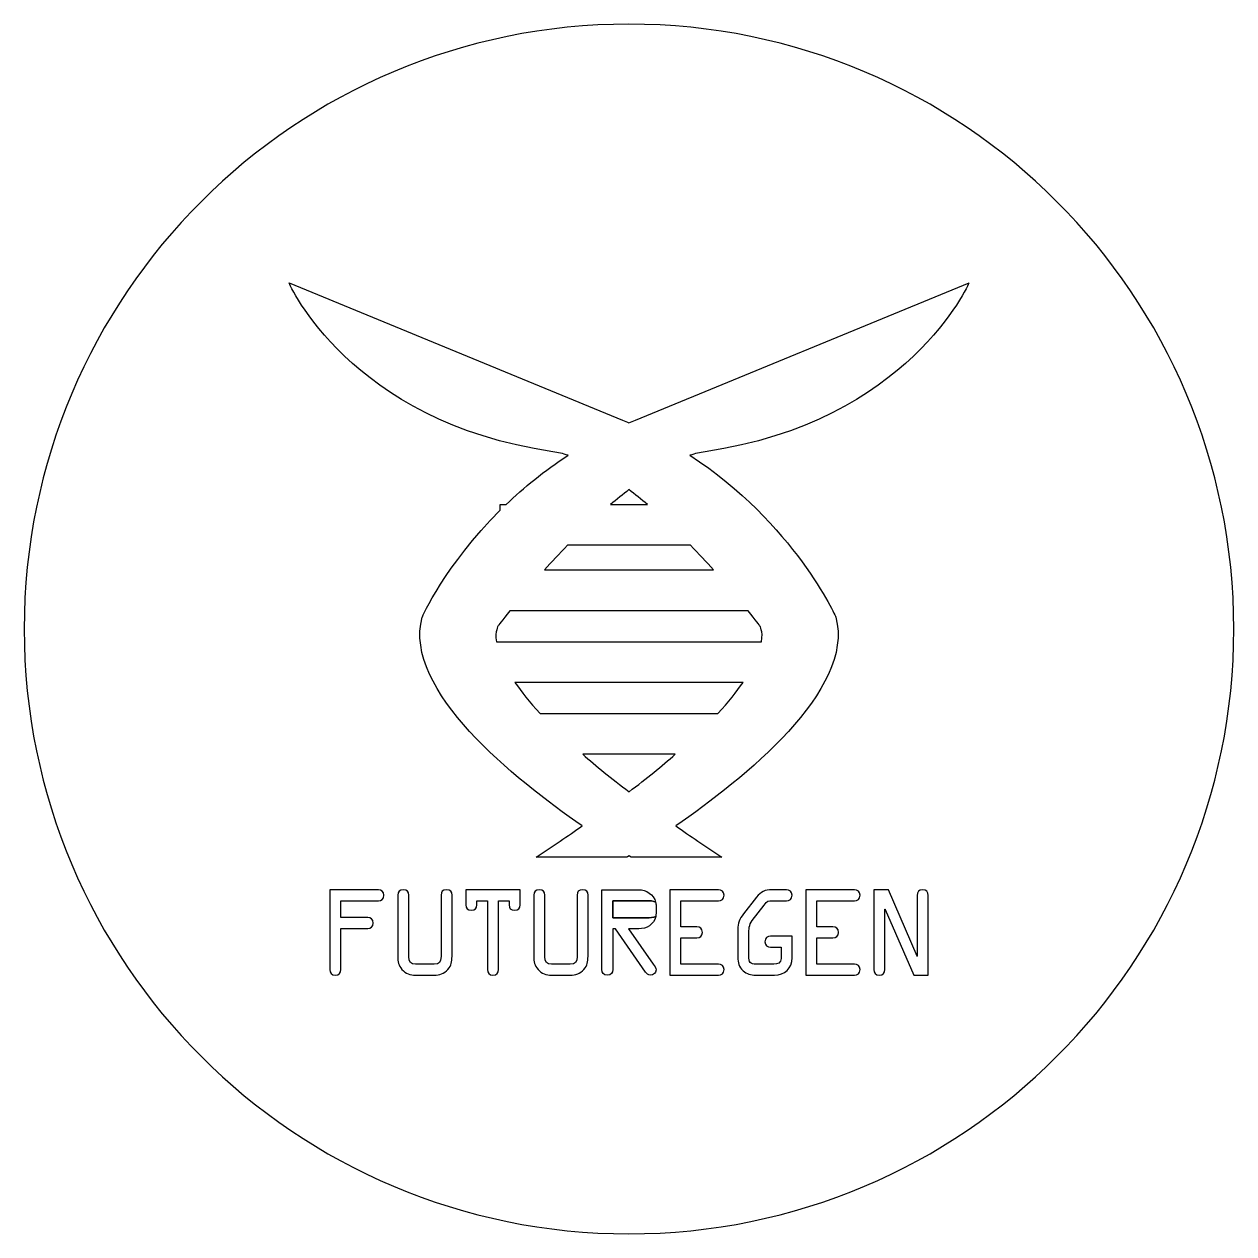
# Model space of a CAD drawing. Extents: x 38 to 447, y 163 to 471.
# Drawn here: x 61.8 to 144.1, y 254.3 to 336.6 of the extents above; entities that cross this region are included whole.
import ezdxf

# ---------------------------------------------------------------- set-up
doc = ezdxf.new("R2010")
doc.units = 0
doc.header["$MEASUREMENT"] = 0
doc.layers.add('LAYER_1', color=7, linetype='CONTINUOUS')

# ---------------------------------------------------------------- blocks, each defined once
blk = doc.blocks.new('BLOCK_11')
at = {"layer": 'LAYER_1', "color": 7}
blk.add_open_spline([(101.854, 275.768), (101.854, 275.768), (101.854, 276.932), (101.854, 276.932), (101.854, 276.932), (104.182, 276.932), (104.182, 276.932), (104.375, 276.932), (104.612, 276.917), (104.766, 276.836), (104.644, 277.359), (104.129, 277.678), (103.614, 277.678), (103.614, 277.678), (101.107, 277.678), (101.107, 277.678), (101.107, 277.678), (101.107, 272.247), (101.107, 272.247), (101.107, 272.008), (101.212, 271.874), (101.481, 271.874), (101.75, 271.874), (101.854, 272.008), (101.854, 272.247), (101.854, 272.247), (101.854, 275.022), (101.854, 275.022), (101.854, 275.022), (102.025, 275.022), (102.025, 275.022), (102.025, 275.022), (104.085, 272.082), (104.085, 272.082), (104.167, 271.963), (104.263, 271.874), (104.413, 271.874), (104.621, 271.874), (104.793, 272.016), (104.793, 272.224), (104.793, 272.366), (104.688, 272.508), (104.606, 272.62), (104.606, 272.62), (102.928, 275.022), (102.928, 275.022), (102.928, 275.022), (103.614, 275.022), (103.614, 275.022), (104.143, 275.022), (104.658, 275.304), (104.769, 275.855), (104.609, 275.775), (104.357, 275.768), (104.171, 275.768), (104.171, 275.768), (101.854, 275.768), (101.854, 275.768)], degree=3, knots=[0, 0, 0, 0, 1, 1, 1, 2, 2, 2, 3, 3, 3, 4, 4, 4, 5, 5, 5, 6, 6, 6, 7, 7, 7, 8, 8, 8, 9, 9, 9, 10, 10, 10, 11, 11, 11, 12, 12, 12, 13, 13, 13, 14, 14, 14, 15, 15, 15, 16, 16, 16, 17, 17, 17, 18, 18, 18, 19, 19, 19, 19], dxfattribs=at)
at = {"layer": 'LAYER_1'}
blk.add_open_spline([(104.793, 276.596), (104.793, 276.68), (104.783, 276.76), (104.766, 276.836), (104.612, 276.917), (104.375, 276.932), (104.182, 276.932), (104.182, 276.932), (101.854, 276.932), (101.854, 276.932), (101.854, 276.932), (101.854, 275.768), (101.854, 275.768), (101.854, 275.768), (104.171, 275.768), (104.171, 275.768), (104.357, 275.768), (104.609, 275.775), (104.769, 275.855), (104.783, 275.927), (104.793, 276.001), (104.793, 276.081), (104.793, 276.081), (104.793, 276.596), (104.793, 276.596)], degree=3, knots=[0, 0, 0, 0, 1, 1, 1, 2, 2, 2, 3, 3, 3, 4, 4, 4, 5, 5, 5, 6, 6, 6, 7, 7, 7, 8, 8, 8, 8], dxfattribs=at)
blk = doc.blocks.new('BLOCK_10')
at = {"layer": 'LAYER_1', "color": 7}
for points, knots in [([(82.604, 277.678), (82.604, 277.678), (85.916, 277.678), (85.916, 277.678), (86.11, 277.678), (86.289, 277.573), (86.289, 277.305), (86.289, 277.036), (86.11, 276.932), (85.916, 276.932), (85.916, 276.932), (83.35, 276.932), (83.35, 276.932), (83.35, 276.932), (83.35, 275.783), (83.35, 275.783), (83.35, 275.783), (85.185, 275.783), (85.185, 275.783), (85.379, 275.783), (85.558, 275.678), (85.558, 275.41), (85.558, 275.142), (85.379, 275.037), (85.185, 275.037), (85.185, 275.037), (83.35, 275.037), (83.35, 275.037), (83.35, 275.037), (83.35, 272.247), (83.35, 272.247), (83.35, 272.008), (83.245, 271.874), (82.977, 271.874), (82.708, 271.874), (82.604, 272.008), (82.604, 272.247), (82.604, 272.247), (82.604, 277.678), (82.604, 277.678)], [0, 0, 0, 0, 1, 1, 1, 2, 2, 2, 3, 3, 3, 4, 4, 4, 5, 5, 5, 6, 6, 6, 7, 7, 7, 8, 8, 8, 9, 9, 9, 10, 10, 10, 11, 11, 11, 12, 12, 12, 13, 13, 13, 13]), ([(88.438, 271.874), (88.065, 271.874), (87.774, 271.963), (87.513, 272.254), (87.267, 272.53), (87.23, 272.799), (87.23, 273.142), (87.23, 273.142), (87.23, 277.305), (87.23, 277.305), (87.23, 277.544), (87.334, 277.678), (87.603, 277.678), (87.871, 277.678), (87.976, 277.544), (87.976, 277.305), (87.976, 277.305), (87.976, 273.142), (87.976, 273.142), (87.976, 272.724), (88.103, 272.62), (88.438, 272.62), (88.438, 272.62), (89.706, 272.62), (89.706, 272.62), (90.042, 272.62), (90.169, 272.724), (90.169, 273.142), (90.169, 273.142), (90.169, 277.305), (90.169, 277.305), (90.169, 277.544), (90.273, 277.678), (90.542, 277.678), (90.811, 277.678), (90.915, 277.544), (90.915, 277.305), (90.915, 277.305), (90.915, 273.142), (90.915, 273.142), (90.915, 272.799), (90.878, 272.53), (90.632, 272.254), (90.37, 271.963), (90.08, 271.874), (89.706, 271.874), (89.706, 271.874), (88.438, 271.874), (88.438, 271.874)], [0, 0, 0, 0, 1, 1, 1, 2, 2, 2, 3, 3, 3, 4, 4, 4, 5, 5, 5, 6, 6, 6, 7, 7, 7, 8, 8, 8, 9, 9, 9, 10, 10, 10, 11, 11, 11, 12, 12, 12, 13, 13, 13, 14, 14, 14, 15, 15, 15, 16, 16, 16, 16]), ([(92.602, 276.932), (92.602, 276.932), (92.602, 276.663), (92.602, 276.663), (92.602, 276.424), (92.497, 276.29), (92.229, 276.29), (91.96, 276.29), (91.856, 276.424), (91.856, 276.663), (91.856, 276.663), (91.856, 277.678), (91.856, 277.678), (91.856, 277.678), (95.541, 277.678), (95.541, 277.678), (95.541, 277.678), (95.541, 276.663), (95.541, 276.663), (95.541, 276.424), (95.437, 276.29), (95.168, 276.29), (94.899, 276.29), (94.795, 276.424), (94.795, 276.663), (94.795, 276.663), (94.795, 276.932), (94.795, 276.932), (94.795, 276.932), (94.071, 276.932), (94.071, 276.932), (94.071, 276.932), (94.071, 272.247), (94.071, 272.247), (94.071, 272.008), (93.967, 271.874), (93.698, 271.874), (93.43, 271.874), (93.326, 272.008), (93.326, 272.247), (93.326, 272.247), (93.326, 276.932), (93.326, 276.932), (93.326, 276.932), (92.602, 276.932), (92.602, 276.932)], [0, 0, 0, 0, 1, 1, 1, 2, 2, 2, 3, 3, 3, 4, 4, 4, 5, 5, 5, 6, 6, 6, 7, 7, 7, 8, 8, 8, 9, 9, 9, 10, 10, 10, 11, 11, 11, 12, 12, 12, 13, 13, 13, 14, 14, 14, 15, 15, 15, 15]), ([(97.691, 271.874), (97.317, 271.874), (97.026, 271.963), (96.765, 272.254), (96.519, 272.53), (96.481, 272.799), (96.481, 273.142), (96.481, 273.142), (96.481, 277.305), (96.481, 277.305), (96.481, 277.544), (96.586, 277.678), (96.855, 277.678), (97.124, 277.678), (97.228, 277.544), (97.228, 277.305), (97.228, 277.305), (97.228, 273.142), (97.228, 273.142), (97.228, 272.724), (97.354, 272.62), (97.691, 272.62), (97.691, 272.62), (98.958, 272.62), (98.958, 272.62), (99.294, 272.62), (99.421, 272.724), (99.421, 273.142), (99.421, 273.142), (99.421, 277.305), (99.421, 277.305), (99.421, 277.544), (99.525, 277.678), (99.794, 277.678), (100.063, 277.678), (100.167, 277.544), (100.167, 277.305), (100.167, 277.305), (100.167, 273.142), (100.167, 273.142), (100.167, 272.799), (100.13, 272.53), (99.884, 272.254), (99.623, 271.963), (99.332, 271.874), (98.958, 271.874), (98.958, 271.874), (97.691, 271.874), (97.691, 271.874)], [0, 0, 0, 0, 1, 1, 1, 2, 2, 2, 3, 3, 3, 4, 4, 4, 5, 5, 5, 6, 6, 6, 7, 7, 7, 8, 8, 8, 9, 9, 9, 10, 10, 10, 11, 11, 11, 12, 12, 12, 13, 13, 13, 14, 14, 14, 15, 15, 15, 16, 16, 16, 16]), ([(109.046, 272.62), (109.24, 272.62), (109.419, 272.515), (109.419, 272.247), (109.419, 271.978), (109.24, 271.874), (109.046, 271.874), (109.046, 271.874), (105.733, 271.874), (105.733, 271.874), (105.733, 271.874), (105.733, 277.678), (105.733, 277.678), (105.733, 277.678), (109.046, 277.678), (109.046, 277.678), (109.24, 277.678), (109.419, 277.573), (109.419, 277.305), (109.419, 277.036), (109.24, 276.932), (109.046, 276.932), (109.046, 276.932), (106.48, 276.932), (106.48, 276.932), (106.48, 276.932), (106.48, 275.149), (106.48, 275.149), (106.48, 275.149), (107.577, 275.149), (107.577, 275.149), (107.77, 275.149), (107.949, 275.044), (107.949, 274.776), (107.949, 274.507), (107.77, 274.403), (107.577, 274.403), (107.577, 274.403), (106.48, 274.403), (106.48, 274.403), (106.48, 274.403), (106.48, 272.62), (106.48, 272.62), (106.48, 272.62), (109.046, 272.62), (109.046, 272.62)], [0, 0, 0, 0, 1, 1, 1, 2, 2, 2, 3, 3, 3, 4, 4, 4, 5, 5, 5, 6, 6, 6, 7, 7, 7, 8, 8, 8, 9, 9, 9, 10, 10, 10, 11, 11, 11, 12, 12, 12, 13, 13, 13, 14, 14, 14, 15, 15, 15, 15]), ([(112.575, 273.769), (112.381, 273.769), (112.202, 273.873), (112.202, 274.142), (112.202, 274.41), (112.381, 274.515), (112.575, 274.515), (112.575, 274.515), (114.045, 274.515), (114.045, 274.515), (114.045, 274.515), (114.045, 273.045), (114.045, 273.045), (114.045, 272.322), (113.56, 271.874), (112.851, 271.874), (112.851, 271.874), (111.568, 271.874), (111.568, 271.874), (111.225, 271.874), (110.971, 271.933), (110.71, 272.172), (110.412, 272.441), (110.36, 272.717), (110.36, 273.09), (110.36, 273.09), (110.36, 274.955), (110.36, 274.955), (110.36, 275.432), (110.464, 275.678), (110.747, 276.044), (110.747, 276.044), (111.628, 277.171), (111.628, 277.171), (111.926, 277.551), (112.188, 277.678), (112.673, 277.678), (112.673, 277.678), (113.672, 277.678), (113.672, 277.678), (113.866, 277.678), (114.045, 277.573), (114.045, 277.305), (114.045, 277.036), (113.866, 276.932), (113.672, 276.932), (113.672, 276.932), (112.777, 276.932), (112.777, 276.932), (112.367, 276.932), (112.396, 276.939), (112.15, 276.626), (112.15, 276.626), (111.337, 275.589), (111.337, 275.589), (111.106, 275.298), (111.106, 274.985), (111.106, 274.619), (111.106, 274.619), (111.106, 273.157), (111.106, 273.157), (111.106, 272.747), (111.195, 272.62), (111.62, 272.62), (111.62, 272.62), (112.807, 272.62), (112.807, 272.62), (113.075, 272.62), (113.299, 272.68), (113.299, 273.008), (113.299, 273.008), (113.299, 273.769), (113.299, 273.769), (113.299, 273.769), (112.575, 273.769), (112.575, 273.769)], [0, 0, 0, 0, 1, 1, 1, 2, 2, 2, 3, 3, 3, 4, 4, 4, 5, 5, 5, 6, 6, 6, 7, 7, 7, 8, 8, 8, 9, 9, 9, 10, 10, 10, 11, 11, 11, 12, 12, 12, 13, 13, 13, 14, 14, 14, 15, 15, 15, 16, 16, 16, 17, 17, 17, 18, 18, 18, 19, 19, 19, 20, 20, 20, 21, 21, 21, 22, 22, 22, 23, 23, 23, 24, 24, 24, 25, 25, 25, 25]), ([(118.298, 272.62), (118.492, 272.62), (118.671, 272.515), (118.671, 272.247), (118.671, 271.978), (118.492, 271.874), (118.298, 271.874), (118.298, 271.874), (114.986, 271.874), (114.986, 271.874), (114.986, 271.874), (114.986, 277.678), (114.986, 277.678), (114.986, 277.678), (118.298, 277.678), (118.298, 277.678), (118.492, 277.678), (118.671, 277.573), (118.671, 277.305), (118.671, 277.036), (118.492, 276.932), (118.298, 276.932), (118.298, 276.932), (115.732, 276.932), (115.732, 276.932), (115.732, 276.932), (115.732, 275.149), (115.732, 275.149), (115.732, 275.149), (116.828, 275.149), (116.828, 275.149), (117.022, 275.149), (117.202, 275.044), (117.202, 274.776), (117.202, 274.507), (117.022, 274.403), (116.828, 274.403), (116.828, 274.403), (115.732, 274.403), (115.732, 274.403), (115.732, 274.403), (115.732, 272.62), (115.732, 272.62), (115.732, 272.62), (118.298, 272.62), (118.298, 272.62)], [0, 0, 0, 0, 1, 1, 1, 2, 2, 2, 3, 3, 3, 4, 4, 4, 5, 5, 5, 6, 6, 6, 7, 7, 7, 8, 8, 8, 9, 9, 9, 10, 10, 10, 11, 11, 11, 12, 12, 12, 13, 13, 13, 14, 14, 14, 15, 15, 15, 15]), ([(122.558, 277.297), (122.558, 277.536), (122.663, 277.67), (122.931, 277.67), (123.2, 277.67), (123.305, 277.536), (123.305, 277.297), (123.305, 277.297), (123.305, 271.866), (123.305, 271.866), (123.305, 271.866), (122.32, 271.866), (122.32, 271.866), (122.32, 271.866), (120.372, 276.342), (120.372, 276.342), (120.372, 276.342), (120.372, 276.35), (120.372, 276.35), (120.372, 276.35), (120.357, 276.35), (120.357, 276.35), (120.357, 276.35), (120.357, 272.247), (120.357, 272.247), (120.357, 272.008), (120.253, 271.874), (119.984, 271.874), (119.716, 271.874), (119.612, 272.008), (119.612, 272.247), (119.612, 272.247), (119.612, 277.678), (119.612, 277.678), (119.612, 277.678), (120.596, 277.678), (120.596, 277.678), (120.596, 277.678), (122.544, 273.15), (122.544, 273.15), (122.544, 273.15), (122.536, 273.15), (122.536, 273.15), (122.536, 273.15), (122.551, 273.15), (122.551, 273.15), (122.551, 273.15), (122.558, 277.297), (122.558, 277.297)], [0, 0, 0, 0, 1, 1, 1, 2, 2, 2, 3, 3, 3, 4, 4, 4, 5, 5, 5, 6, 6, 6, 7, 7, 7, 8, 8, 8, 9, 9, 9, 10, 10, 10, 11, 11, 11, 12, 12, 12, 13, 13, 13, 14, 14, 14, 15, 15, 15, 16, 16, 16, 16])]:
    blk.add_open_spline(points, degree=3, knots=knots, dxfattribs=at)
at = {"layer": 'LAYER_1'}
blk.add_blockref('BLOCK_11', (0, 0), dxfattribs=at)
blk = doc.blocks.new('BLOCK_9')
at = {"layer": 'LAYER_1', "color": 5}
for points, knots in [([(126.081, 318.962), (126.081, 318.962), (103.389, 309.626), (103.389, 309.626), (103.243, 309.566), (103.098, 309.505), (102.954, 309.443), (102.811, 309.505), (102.666, 309.566), (102.52, 309.626), (102.52, 309.626), (79.828, 318.962), (79.828, 318.962), (79.828, 318.962), (83.925, 309.499), (97.78, 307.472), (98.118, 307.423), (98.463, 307.339), (98.814, 307.227), (97.19, 306.173), (95.79, 305.025), (94.595, 303.881), (94.595, 303.881), (94.19, 303.881), (94.19, 303.881), (94.19, 303.881), (94.19, 303.486), (94.19, 303.486), (90.453, 299.766), (88.883, 296.21), (88.883, 296.21), (87.566, 291.263), (95.178, 285.18), (99.78, 282.024), (98.81, 281.345), (97.763, 280.636), (96.635, 279.896), (96.635, 279.896), (102.807, 279.896), (102.807, 279.896), (102.807, 279.896), (102.86, 279.927), (102.955, 279.983), (103.049, 279.927), (103.101, 279.897), (103.101, 279.897), (103.101, 279.897), (109.274, 279.897), (109.274, 279.897), (108.146, 280.636), (107.1, 281.345), (106.129, 282.024), (110.731, 285.18), (118.343, 291.263), (117.026, 296.21), (117.026, 296.21), (114.195, 302.618), (107.096, 307.227), (107.446, 307.339), (107.791, 307.423), (108.129, 307.472), (121.983, 309.499), (126.081, 318.962), (126.081, 318.962)], [0, 0, 0, 0, 1, 1, 1, 2, 2, 2, 3, 3, 3, 4, 4, 4, 5, 5, 5, 6, 6, 6, 7, 7, 7, 8, 8, 8, 9, 9, 9, 10, 10, 10, 11, 11, 11, 12, 12, 12, 13, 13, 13, 14, 14, 14, 15, 15, 15, 16, 16, 16, 17, 17, 17, 18, 18, 18, 19, 19, 19, 20, 20, 20, 21, 21, 21, 21]), ([(104.207, 303.881), (104.207, 303.881), (101.702, 303.881), (101.702, 303.881), (102.115, 304.233), (102.534, 304.572), (102.954, 304.892), (103.376, 304.572), (103.794, 304.233), (104.207, 303.881)], [0, 0, 0, 0, 1, 1, 1, 2, 2, 2, 3, 3, 3, 3]), ([(107.137, 301.11), (107.692, 300.537), (108.217, 299.969), (108.702, 299.429), (108.702, 299.429), (97.208, 299.429), (97.208, 299.429), (97.691, 299.969), (98.216, 300.537), (98.772, 301.11), (98.772, 301.11), (107.137, 301.11), (107.137, 301.11)], [0, 0, 0, 0, 1, 1, 1, 2, 2, 2, 3, 3, 3, 4, 4, 4, 4]), ([(111.855, 295.623), (111.855, 295.623), (112.081, 295.294), (111.975, 294.546), (111.975, 294.546), (93.933, 294.546), (93.933, 294.546), (93.827, 295.294), (94.053, 295.623), (94.053, 295.623), (94.053, 295.623), (94.346, 296.016), (94.86, 296.658), (94.86, 296.658), (111.049, 296.658), (111.049, 296.658), (111.563, 296.016), (111.855, 295.623), (111.855, 295.623)], [0, 0, 0, 0, 1, 1, 1, 2, 2, 2, 3, 3, 3, 4, 4, 4, 5, 5, 5, 6, 6, 6, 6]), ([(96.917, 289.662), (96.184, 290.454), (95.624, 291.156), (95.197, 291.774), (95.197, 291.774), (110.712, 291.774), (110.712, 291.774), (110.285, 291.156), (109.725, 290.454), (108.991, 289.662), (108.991, 289.662), (96.917, 289.662), (96.917, 289.662)], [0, 0, 0, 0, 1, 1, 1, 2, 2, 2, 3, 3, 3, 4, 4, 4, 4]), ([(99.81, 286.891), (99.81, 286.891), (106.099, 286.891), (106.099, 286.891), (105.193, 286.103), (104.152, 285.254), (102.955, 284.34), (101.758, 285.254), (100.715, 286.103), (99.81, 286.891)], [0, 0, 0, 0, 1, 1, 1, 2, 2, 2, 3, 3, 3, 3])]:
    blk.add_open_spline(points, degree=3, knots=knots, dxfattribs=at)
at = {"layer": 'LAYER_1'}
blk.add_blockref('BLOCK_10', (0, 0), dxfattribs=at)

msp = doc.modelspace()

# ---------------------------------------------------------------- linework, layer by layer
at = {"layer": 'LAYER_1', "color": 1}
msp.add_open_spline([(144.093, 295.414), (144.093, 272.694), (125.674, 254.275), (102.954, 254.275), (80.234, 254.275), (61.816, 272.694), (61.816, 295.414), (61.816, 318.134), (80.234, 336.553), (102.954, 336.553), (125.674, 336.553), (144.093, 318.134), (144.093, 295.414)], degree=3, knots=[0, 0, 0, 0, 1, 1, 1, 2, 2, 2, 3, 3, 3, 4, 4, 4, 4], dxfattribs=at)

# ---------------------------------------------------------------- block references
at = {"layer": 'LAYER_1'}
msp.add_blockref('BLOCK_9', (0, 0), dxfattribs=at)

doc.saveas('drawing.dxf')
